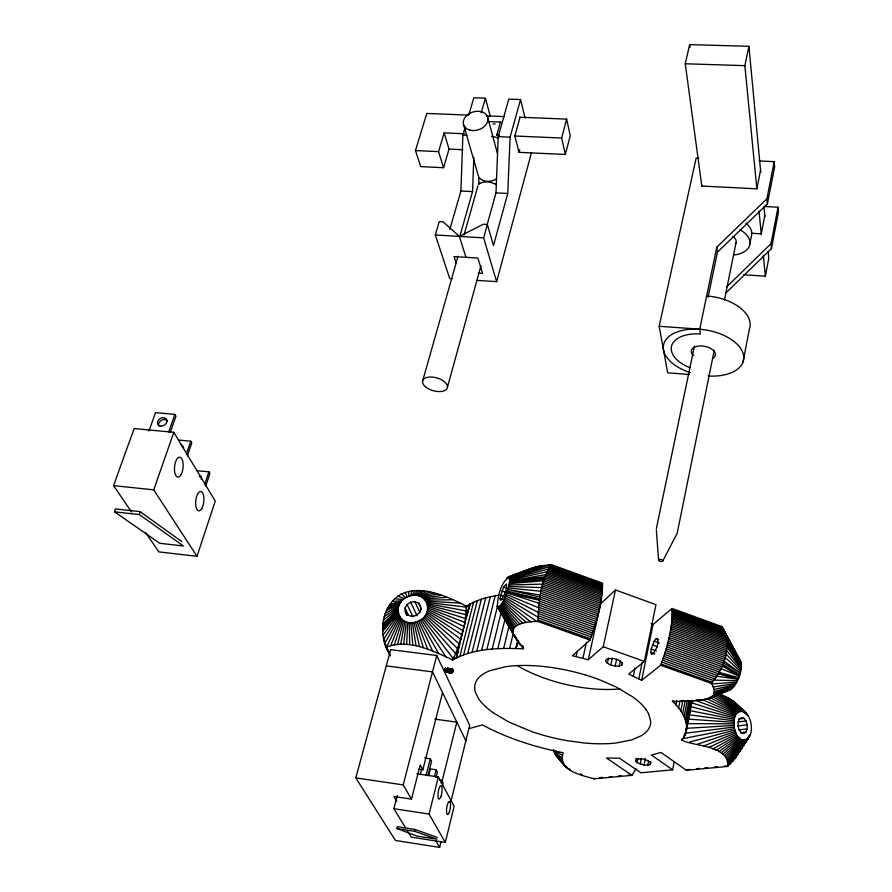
<?xml version="1.0" encoding="UTF-8"?>
<svg xmlns="http://www.w3.org/2000/svg" width="892" height="892" viewBox="0 0 892 892"><rect width="100%" height="100%" fill="white"/><g stroke="black" fill="none" stroke-linecap="round" stroke-linejoin="round"><path stroke-width="1.34" d="M497.491 606.783C501.973 607.396 503.567 599.101 505.586 595.867C507.503 590.013 510.558 583.669 509.254 577.414C501.259 580.915 497.067 597.83 497.491 606.783L515.23 637.624L523.66 648.796C499.788 647.871 474.087 647.96 452.668 659.968C432.252 650.524 408.737 638.505 385.913 647.246C380.929 633.353 381.196 616.785 389.971 604.43C407.588 578.484 444.93 594.797 466.349 606.281C476.105 599.915 487.634 596.96 499.007 595.131M408.77 596.436C427.391 588.72 435.642 616.138 417.01 621.59C398.378 629.295 390.161 601.888 408.77 596.436L408.781 591.563M465.747 617.955L470.117 603.984L458.956 644.693L456.448 657.85L465.067 622.605L466.349 606.281M590.025 640.055L538.043 621.501C538.712 602.067 540.139 581.16 551.401 564.625L602.524 583.201C602.524 602.769 596.603 621.813 590.025 640.055L572.441 655.776L588.296 659.734L603.237 646.733L615.491 589.969L655.966 604.664L644.37 661.407L628.737 674.084L641.649 680.328L660.671 665.276C667.238 647.124 672.969 627.957 672.033 608.456L721.896 626.574L740.471 661.139C742.813 670.974 738.342 682.781 730.793 689.371L708.025 698.726L702.45 700.042L687.888 701.257L672.401 701.391L672.958 700.554M747.15 728.965L747.195 724.884L746.024 721.004L743.961 718.35L741.564 717.636L739.446 719.063C737.082 723.468 737.862 729.355 741.408 732.901L743.828 733.592L745.924 732.142L747.15 728.965L738.977 729.846M748.667 737.706C736.58 747.24 729.623 721.427 736.681 713.466C748.801 704.223 755.557 729.723 748.667 737.706L735.064 758.312L727.638 766.451L686.372 770.275L661.028 752.458L651.428 755.033L672.624 769.818L674.196 761.623M449.836 229.4L460.908 191L462.892 135.093L465.234 127.099M459.726 236.703L472.548 191.613L473.819 157.471M487.11 224.806L495.974 192.85L498.227 136.654L508.808 99.09L520.549 99.536L525.109 118.079M452.5 278.717L449.735 278.538L435.329 234.964L439.21 221.684L443.19 221.918L459.391 236.402L483.319 224.238L487.355 224.472L493.488 245.545L507.76 193.475L510.09 137.167L520.549 99.536M406.685 644.269L407.722 622.259M721.896 626.574C732.522 645.184 724.661 668.298 711.348 683.361C714.425 687.62 716.343 695.515 710.043 697.912M636.085 768.726L631.926 775.326L593.972 778.85C581.84 775.137 557.433 770.956 563.142 752.725C535.144 747.184 507.581 738.431 482.36 724.917L469.348 728.541M727.638 766.451C729.478 744.976 694.612 746.727 681.756 740.137C692.794 727.794 682.949 710.366 672.401 701.391M515.23 637.624C505.786 623.33 529.09 621.245 538.043 621.501M650.859 652.531L651.182 649.108L654.193 641.192L656.088 638.784L657.571 638.393L657.95 643.567L656.724 647.748L653.011 653.947L651.528 654.304L650.859 652.531L654.761 653.925M403.708 644.158L406.273 621.858M499.988 598.532L503.567 587.081L506.4 584.026C507.202 589.523 504.393 595.165 501.494 599.725L500.334 600.216L499.988 598.532L502.586 599.457M414.568 831.277L414.892 829.415L397.208 826.683L396.884 828.534L417.01 836.094L436.924 839.194L414.568 831.277L396.884 828.534M676.682 701.123L676.002 705.037L676.772 701.067M683.751 737.461L684.231 734.83M400.698 644.225L404.901 621.311M686.595 725.062L691.244 700.599M684.989 735.164L686.784 725.731M688.055 719.008L688.568 716.309M689.081 713.622L690.363 706.888M685.903 732.767L692.047 700.376M686.472 730.28L692.125 700.51M743.549 274.792L765.358 276.174L768.793 258.312L768.146 251.377M726.066 292.832L771.468 248.556L778.437 212.173L778.025 207.212L764.31 206.487M682.636 713.868L685.201 700.488M684.153 716.744L687.286 700.32M685.312 719.576L688.958 700.454M686.126 722.353L690.274 700.554M743.025 361.985L749.414 328.97A40.33 23.125 10.3 0 0 706.654 295.999M678.567 708.003L679.86 701.29M680.774 710.957L682.837 700.231M771.468 248.556L771.023 243.661L778.025 207.212M708.092 297.203L717.436 252.202L767.399 203.9L766.93 198.771L774.211 161.642L759.148 160.95M764.79 215.63L761.233 233.815L751.856 233.28M767.399 203.9L774.646 166.849L774.211 161.642M749.514 245.601L751.365 236.28A23.582 14.517 9.7 0 0 745.946 223.145M636.163 758.267L635.617 760.987L637.089 762.638L644.08 765.057L647.748 765.191L648.562 761.099M647.748 765.191L650.212 764.466L650.747 761.746M640.177 764.132L641.27 758.691M701.803 186.049L756.851 188.814L760.553 170.283M644.08 765.057L645.44 758.256M637.089 762.638L637.903 758.557M641.649 680.328L653.033 624.523L672.033 608.456M714.224 350.433L677.184 533.304L662.801 560.957A2.152 0.992 11.5 0 1 659.366 561.035A2.152 0.992 11.5 0 1 659.935 559.407A2.152 0.992 11.5 0 1 662.801 560.957M724.46 299.935L736.067 242.613M638.828 678.845L642.173 662.511M633.32 676.169L635.004 667.996M656.378 528.488L694.444 345.962M689.951 367.671A32.569 18.163 10.5 0 1 671.709 345.583A32.569 18.163 10.5 0 1 700.454 334.021L699.729 329.193L716.778 247.195L766.93 198.771M459.558 642.998L456.448 657.85L459.268 643.846L425.607 614.811M756.862 188.914L744.853 65.651L748.934 46.295L689.661 44.6L685.257 63.767L701.826 186.216M619.226 666.068L621.914 665.086L622.504 663.347C618.948 658.664 611.522 657.237 606.214 659.5L605.657 661.251C608.612 665.477 614.421 666.246 619.226 666.068L620.353 660.727M621.914 665.086L622.471 662.41M615.168 666.045L616.584 659.378M607.352 663.269L608.489 657.928M610.83 665.019L612.246 658.352M689.26 374.528L667.662 372.823L659.166 326.282L696.15 158.062L698.882 158.185M588.296 659.734L600.55 603.839L615.491 589.969M582.9 658.285L586.423 642.318M139.397 514.561L140.055 511.618L115.258 508.919L114.589 511.852L159.735 543.284L183.384 545.982L139.397 514.561L114.589 511.852M576.098 656.601L577.291 651.283M522.21 648.696L522.857 645.975L523.258 647.603L521.809 645.228M509.667 648.361L513.223 633.554M518.486 641.047L515.866 648.451L517.773 640.489M503.645 648.439L509.176 625.604M497.814 648.685L504.995 619.193M450.917 801.529L469.671 725.308L436.757 655.486L390.674 649.655L355.808 777.902L395.457 840.465L439.622 847.4L440.949 842.003M492.194 649.086L501.048 612.971M407.622 831.21L411.245 837.142L445.286 842.449L454.139 806.335L438.362 776.921L416.887 773.788M481.635 650.391L495.172 595.767M486.798 649.655L497.658 605.601M496.242 183.953L496.086 184.566A12.131 7.125 15.3 0 0 479.595 183.719L479.751 183.105L478.447 184.388A6.188 1.739 -87 0 0 478.614 176.906L479.718 178.21A12.187 8.92 -16.1 0 0 496.231 179.047L496.353 179.571M442.075 781.247L456.827 722.141L434.817 719.142M442.41 785.361L443.068 782.697L441.852 780.422L439.6 780.099M476.729 651.272L490.31 596.77M436.043 777.467L437.392 772.093L436.155 769.763L430.446 768.937L428.74 775.661M467.743 653.479L481.368 599.234M445.286 842.449L429.041 814.062L438.362 776.921M472.091 652.297L485.705 597.93M441.183 783.098L441.852 780.422M397.587 644.503L403.619 620.62M459.904 656.256L473.574 602.267M463.673 654.795L477.32 600.684M434.46 776.497L436.155 769.763M477.922 185.926L464.052 234.93M448.966 672.657C455.154 674.341 452.445 668.387 447.951 668.866C438.284 667.551 451.887 677.898 449.981 668.677M449.401 672.724L450.415 668.755M449.813 672.78L450.828 668.799M453.303 659.556L458.956 644.693M466.326 608.4L466.984 605.835M450.226 672.813L451.24 668.833M450.627 672.836L451.631 668.855M450.995 672.824L452.01 668.844M451.352 672.802L452.367 668.822M451.675 672.758L452.356 670.104M451.976 672.702L452.657 670.048M426.108 775.326L430.312 758.824L424.536 757.999M452.244 672.613L452.924 669.959M452.478 672.523L453.158 669.87M452.679 672.401L453.348 669.747M428.048 775.148L431.583 761.211L430.312 758.824M396.762 801.25L393.896 796.489L411.48 799.12L420.232 764.968L422.864 769.751L418.85 769.172M444.573 670.55L445.253 667.896M444.74 670.751L445.42 668.097M444.952 670.951L445.632 668.298M445.197 671.152L445.877 668.498M445.476 671.341L446.156 668.688M445.788 671.531L446.468 668.877M446.123 671.709L446.803 669.067M420.322 774.479L421.615 769.406M446.491 671.888L447.505 667.907M446.87 672.055L447.884 668.075M447.271 672.2L448.286 668.219M422.864 769.751L442.543 692.638M447.684 672.334L448.698 668.364M448.107 672.457L449.122 668.487M448.542 672.568L449.557 668.587M405.447 827.664L393.874 808.709L397.297 795.541M518.888 152.32L565.361 154.472L570.244 135.673L566.632 119.127L519.557 117.209M411.48 799.12L403.195 784.904L436.757 655.486M565.361 154.472L561.67 138.037L566.632 119.127M477.32 280.378L496.632 281.66L531.509 152.565M519.757 149.666L519.033 152.331L514.851 135.985L520.047 117.22M447.45 387.195L481.011 265.571M496.632 281.66L483.642 237.863L487.355 224.472M422.507 381.486L458.009 256.249M499.475 136.387A13.77 8.742 16.6 0 0 497.323 135.372L496.766 135.194L500.457 122.081L501.025 122.26M481.189 112.894L485.438 98.198L473.819 97.763L468.746 115.09M468.345 115.113L426.811 113.418L415.46 150.558L420.678 166.603L443.547 167.729L449.055 149.087L444.16 132.897L464.353 133.778M465.557 619.394L470.117 603.984L465.669 618.658L427.825 606.437M443.547 167.729L438.563 151.64L444.16 132.897M681.756 740.137L682.168 738.799L734.551 728.519M394.286 645.016L402.437 619.817M145.574 532.479L158.843 551.903L196.976 556.296L215.262 501.07L173.817 432.319L134.135 428.539L113.563 485.627L131.514 511.908M204.669 484.612L208.951 471.868L197.02 470.664M205.662 486.263L209.932 473.518L208.951 471.868M515.866 648.451L518.497 640.634M186.305 454.195L190.765 441.217L178.556 440.035M187.353 455.923L191.802 442.956L190.765 441.217M196.976 556.296L153.736 489.853L173.817 432.319M168.766 431.817L174.865 414.401L155.509 412.617L148.964 430.992M170.294 432.386L175.947 416.23L174.865 414.401M410.287 595.956L412.059 590.972M593.972 778.85L594.228 778.181M390.674 645.819L401.367 618.881M635.617 760.987L636.174 759.605C641.014 758.01 647.425 759.103 650.803 763.095L650.212 764.466M739.278 750.562L735.064 758.312M452.668 659.968L453.972 656.925M386.626 646.99L400.43 617.844M384.742 643.522L399.627 616.718M405.035 608.021L407.064 604.508L410.654 602.189L414.825 601.676L418.493 603.115L420.645 606.125L420.723 609.905L418.694 613.428L415.103 615.77L410.9 616.272L407.243 614.811L405.091 611.789L405.035 608.021L408.581 615.402M383.716 639.241L398.98 615.502M734.473 759.092L747.998 738.531L732.789 761.266M411.836 595.622L415.148 590.627M737.004 755.279L749.815 735.655M741.631 747.106L744.775 742.512M747.128 739.055L750.272 734.462L747.095 738.933M738.163 753.038L749.28 736.736M730.158 764.132L747.262 739.223M727.772 766.016L746.481 739.769M686.372 770.275L689.672 769.294M383.036 635.115L398.468 614.209M728.117 763.641L745.645 740.159M728.05 761.623L744.787 740.393M727.627 759.861L743.906 740.46M382.69 631.146L398.122 612.86L382.646 627.232L397.943 611.477M382.679 630.912L398.122 612.86L382.646 628.392M726.902 758.289L743.003 740.371M413.397 595.432L418.125 590.504M725.887 756.851L742.099 740.115M382.746 625.437L397.921 610.061L382.891 623.619M726.445 287.101L771.023 243.661M724.594 755.491L741.196 739.702M722.999 754.197L740.315 739.122M721.071 752.937L739.457 738.409M414.958 595.388L421.069 590.571M383.404 620.107L398.066 608.645M718.762 751.677L738.643 737.539M384.196 616.707L398.378 607.229M716.008 750.384L737.862 736.547M416.497 595.488L424.046 590.827M529.357 569.509L536.226 566.732L551.401 564.625M385.255 613.428L398.835 605.824M712.697 749.046L737.138 735.432M417.991 595.744L427.101 591.273M708.683 747.596L736.469 734.216M386.57 610.273L399.449 604.464L387.34 608.779M708.025 698.726L730.793 689.371M703.743 746.013L735.867 732.889M711.638 696.986L731.496 688.947M705.527 699.439L730.135 689.639M702.45 700.042L704.97 699.049M711.281 696.585L715.072 695.102M720.123 693.129L727.694 690.163M712.853 695.916L732.221 688.368M419.43 596.146L430.312 591.92M508.262 577.024L533.371 567.568M507.827 577.224L531.119 568.494M508.652 576.99L536.226 566.732M698.648 700.554L701.235 699.584M507.336 577.592L528.064 569.988M713.712 694.678L732.968 687.632M388.711 606.382L401.121 601.899L390.094 604.241M508.986 577.124L539.816 565.985M506.812 578.105L524.284 571.962M693.898 700.956L697.834 699.584M509.254 577.414L544.388 565.305M400.218 603.148L388.143 607.274L401.121 601.899L389.971 604.43M697.544 744.207L735.354 731.496M714.213 693.229L733.726 686.762M509.455 577.871L550.252 564.703M420.801 596.681L433.768 592.801M509.588 578.495L550.063 566.52M680.083 701.413L682.703 700.655M714.336 691.534L734.484 685.758M689.572 742.077L734.908 730.024M509.655 579.254L548.58 569.007M714.024 689.505L735.242 684.643M509.655 580.168L547.186 571.683M422.083 597.35L437.548 593.949M601.442 598.186L544.666 577.648L509.588 581.205L545.882 574.537M713.199 687.03L735.989 683.406M423.265 598.142L441.808 595.421M509.455 582.364L544.666 577.648M685 733.291L734.283 726.969M509.588 581.205L545.045 576.723M738.52 718.963L743.961 718.35M737.851 721.918L746.024 721.004M737.651 725.932L747.195 724.884M740.471 732.733L745.924 732.142M672.624 769.818L640.857 772.795L619.594 758.245L606.448 758.01L631.926 775.326M599.692 777.668L602.423 777.411M609.247 776.776L611.979 776.531M618.803 775.895L621.534 775.639M628.358 775.003L631.09 774.747M696.607 768.659L699.373 768.391M704.925 767.878L707.691 767.622M714.626 766.975L717.391 766.719M724.326 766.072L727.103 765.815M424.336 599.067L446.702 597.328M711.704 683.952L736.714 682.079M392.313 601.398L402.147 600.729M686.283 728.34L734.116 725.408M508.975 585.007L542.592 584.093L600.271 604.91M425.283 600.093L452.523 599.781M687.442 723.635L734.038 723.847M713.979 680.105L737.416 680.663M685.257 63.767L744.853 65.651M508.641 586.457L541.689 587.594L599.536 608.444M486.341 115.849L504.337 116.584M488.281 121.568L500.457 122.081M496.766 135.194L499.52 135.316M514.717 135.985L561.67 138.037M462.892 135.093L466.806 135.272M498.227 136.654L510.09 137.167M449.055 149.087L462.837 149.722M415.46 150.558L438.563 151.64M460.908 191L472.548 191.613M495.974 192.85L507.76 193.475M426.097 601.219L459.648 603.037M435.329 234.964L483.642 237.863M478.391 273.086L482.55 273.353L477.878 258.067L454.061 256.561L456.113 262.917M688.49 719.142L734.049 722.319M659.166 326.282L699.729 329.193M508.25 587.962L540.898 591.251L598.699 612.079M113.563 485.627L153.736 489.853M728.954 689.672L729.522 689.739M394.844 598.677L403.284 599.647M426.755 602.423L466.371 607.151M386.258 665.9L432.497 671.877L465.858 740.806M689.404 714.838L734.161 720.814M716.722 676.247L738.074 679.191L718.484 673.404M355.808 777.902L403.195 784.904M393.874 808.709L429.041 814.062M427.279 603.706L466.315 610.942M539.102 603.349L506.767 592.712L539.627 599.023L596.759 619.55M690.218 710.69L734.372 719.365M506.767 592.712L539.493 600.294M507.314 591.106L539.627 599.023M427.636 605.044L466.092 614.778M690.954 706.676L734.662 717.993M719.119 672.445L738.688 677.675M738.074 679.191L718.272 673.716L664.473 654.438M690.285 702.372L735.053 716.7M538.478 611.477L593.225 631.079M663.849 656.367L717.19 675.467M538.355 613.618L592.567 633.008M663.202 658.285L716.02 677.184M538.266 615.759L591.898 634.937M662.533 660.192L714.804 678.89M538.155 617.9L591.206 636.866M661.853 662.109L713.567 680.585M538.121 620.074L590.504 638.784M661.15 664.005L712.217 682.246M660.671 665.276L711.348 683.361M603.237 646.733L644.37 661.407M414.892 829.415L437.225 837.41M540.597 593.169L598.253 613.919M668.677 639.274L724.828 659.489M597.774 615.781L540.206 595.076L507.804 589.523L539.961 597.049L597.283 617.665M668.242 641.136L724.293 661.307L740.204 672.992L723.59 663.079L667.762 643.009M656.088 638.784L658.686 639.72M667.272 644.894L722.921 664.886L739.758 674.553M503.567 587.081L507.459 588.475M654.193 641.192L659.389 643.054M539.426 601.063L596.224 621.456M666.759 646.789L722.074 666.659M539.147 603.092L595.666 623.374M666.212 648.696L721.26 668.454M501.85 590.95L505.742 592.355M652.398 644.961L657.594 646.823M538.98 605.166L595.087 625.292M665.655 650.602L720.301 670.204M665.075 652.52L719.353 671.977M538.768 607.251L594.485 627.221M500.546 595.142L504.437 596.536M651.182 649.108L656.378 650.97M538.634 609.37L593.86 629.15M545.291 576.176L601.676 596.592M671.709 621.936L726.634 641.816M671.531 623.541L726.835 643.545L741.308 664.64L726.456 639.921M601.197 599.825L544.165 579.209L509.243 583.647L543.585 580.77L600.907 601.487M671.319 625.181L726.857 645.262L741.252 667.116L726.913 647.023L671.085 626.842M543.139 582.431L600.606 603.182M670.817 628.548L726.79 648.763M670.528 630.276L726.701 650.558L741.107 668.498M542.191 585.843L599.915 606.672M670.215 632.027L726.434 652.308M669.87 633.811L726.199 654.115L740.873 669.937M541.344 589.422L599.134 610.251M669.502 635.606L725.776 655.888M669.1 637.434L725.397 657.705L740.572 671.442M551 565.26L602.557 583.992M672.1 609.247L722.375 627.511M550.297 566.23L602.557 585.208M672.167 610.485L723.122 628.994M549.662 567.29L602.546 586.479M672.2 611.767L723.758 630.488M548.993 568.382L602.501 587.795M672.222 613.094L724.371 632.015M548.346 569.542L602.423 589.155M672.2 614.465L724.917 633.588M547.721 570.769L602.334 590.56M672.155 615.881L725.386 635.182M547.064 572.028L602.212 592.009M672.089 617.342L725.82 636.81M546.473 573.366L602.055 593.503M671.988 618.836L726.144 638.449M545.826 574.727L601.877 595.02M671.866 620.364L726.467 640.133M745.89 712.92C738.175 704.769 729.656 696.875 718.517 693.965L740.594 710.857M695.95 700.454L735.521 715.507M397.743 596.079L404.533 598.666M739.1 660.058L740.471 661.139M427.859 607.853L465.067 622.605M721.16 668.688L739.256 676.114L722.921 664.886M506.199 594.306L538.69 607.775M702.506 699.663L736.067 714.425M427.736 609.281L464.286 626.619M707.512 698.927L736.681 713.466M505.586 595.867L538.367 612.414M651.182 623.53L653.033 624.523M709.887 697.377L737.372 712.641M427.435 610.708L463.316 630.733M504.961 597.395L538.144 617.264M722.397 666.001L739.256 676.114M712.485 696.306L738.108 711.961M554.456 750.384L562.551 755.413M426.978 612.113L462.168 634.959M714.258 695.058L738.899 711.437M492.942 712.552L508.552 721.896L531.632 731.563A90.337 34.643 12.9 0 0 544.332 735.521A90.059 34.532 12.9 0 0 566.286 740.538L583.781 742.936A89.824 34.442 12.9 0 0 592.277 743.56A90.282 34.621 12.9 0 0 604.464 743.761A90.326 34.643 12.9 0 0 615.725 743.058L631.781 739.881L641.482 735.632A89.534 34.331 12.9 0 0 646.622 731.552A89.958 34.487 12.9 0 0 650.714 721.438L648.596 713.611M504.303 598.866L536.884 621.557M716.912 694.712L739.736 711.069M140.055 511.618L181.745 541.567M426.376 613.484L460.818 639.319M558.682 758.01L555.471 754.643L553.296 749.67M503.645 600.249L530.963 622.036M722.464 695.414L741.486 710.801M553.72 751.019L562.294 758.233M742.155 710.779L748.187 715.886M580.469 773.71L582.498 775.427M725.731 696.764L742.378 710.913M401.166 593.749L405.882 597.796M728.441 698.068L743.281 711.18M739.435 707.579L747.474 714.782M502.988 601.554L526.358 622.616M730.704 699.361L744.173 711.615M746.704 713.79L734.161 701.982M732.6 700.655L745.043 712.195M424.715 616.071L457.507 648.54M554.233 752.302L562.428 760.519M502.33 602.747L522.723 623.285M568.806 768.525L570.657 770.521M554.813 753.517L562.885 762.437M501.683 603.828L519.846 624.032M559.596 759.047L563.242 763.173M565.985 766.261L568.728 769.35M423.678 617.253L455.5 653.457M555.471 754.643L567.089 768.157M556.976 756.572L565.695 766.908M556.195 755.658L564.524 765.559M501.059 604.776L517.583 624.879M422.529 618.346L453.248 658.664M500.457 605.579L515.81 625.827M499.899 606.237L514.494 626.886M499.364 606.738L513.569 628.091M726.712 642.463L741.308 664.64M421.269 619.338L445.844 656.768M726.835 643.545L741.319 665.822M498.884 607.073L513.023 629.462M478.569 698.614L475.592 692.705A89.958 34.487 12.9 0 1 475.949 681.822A90.315 34.632 12.9 0 1 479.372 677.106L481 675.657A89.724 34.398 12.9 0 1 489.686 670.773L505.318 666.759A90.304 34.621 12.9 0 1 525.232 665.454A89.791 34.431 12.9 0 1 552.694 667.662L557.511 668.431A89.958 34.487 12.9 0 1 585.999 675.166M498.45 607.251L512.878 631.034M497.178 605.668L507.013 622.304M508.418 624.679L510.514 628.247M511.919 630.622L513.324 632.997M514.729 635.372L516.836 638.94M518.241 641.315L520.348 644.883M498.07 607.262L513.145 632.863M435.608 840.52L439.622 847.4M497.301 606.304L517.293 640.835M725.753 636.409L741.207 663.559M419.92 620.219L438.596 653.557M726.445 636.52L729.734 642.463M733.692 649.577L739.624 660.258M724.728 632.907L741.04 662.611M740.081 660.615L722.241 627.188M723.356 629.44L740.795 661.808M385.489 646.009L390.54 655.743M385.913 647.246L390.295 655.687M383.56 638.427L384.809 640.857M383.939 640.322L385.188 642.719M384.396 642.218L386.849 646.968M384.898 644.102L389.38 652.732M405.682 613.016L406.875 615.469M407.064 604.508L412.951 616.84M410.654 602.189L417.077 615.781M418.493 620.966L432.687 651.115M414.825 601.676L420.043 612.804M418.493 603.115L421.358 609.292M405.202 592.455L407.298 597.049M417.01 621.59L427.703 649.231M459.391 236.402L465.947 257.309M415.471 622.07L423.388 647.748M463.795 125.281L478.447 176.203M487.433 116.517L497.435 153.48M485.438 98.198L490.388 116.651M413.91 622.404L419.541 646.6M412.338 622.594L416.04 645.697M716.778 247.195L717.436 252.202M689.661 44.6L690.029 47.354M759.014 211.081L761.311 234.629M763.34 255.402L765.358 276.174M748.934 46.295L760.742 172.39M763.987 207.033L764.901 216.734M410.766 622.638L412.784 645.028M656.322 529.826L658.597 560.243M409.227 622.527L409.684 644.559M180.942 444.662A4.917 3.869 -29.5 0 1 183.083 447.873M181.99 446.401A4.906 3.869 -29.5 0 1 183.618 447.661M199.373 475.213A4.783 3.813 -29.7 0 1 201.28 479.461M199.284 476.618A4.783 3.813 -29.7 0 1 200.365 476.863M159.066 426.331A5.018 3.914 -29.4 0 1 161.151 420.422A5.018 3.914 -29.4 0 1 167.573 421.024M690.263 372.622A40.72 22.701 10.5 0 1 672.981 333.809A40.72 22.701 10.5 0 1 739.078 346.319A40.72 22.701 10.5 0 1 708.092 376M739.903 229.779A23.649 14.45 9.7 0 1 749.748 244.787A23.649 14.45 9.7 0 1 734.194 254.922M732.845 236.525A9.857 6.021 9.7 0 1 735.264 244.029M693.497 355.718A12.209 6.813 10.5 0 1 695.582 346.732A12.209 6.813 10.5 0 1 711.905 349.196A12.209 6.813 10.5 0 1 712.574 358.584M491.603 136.398A8.507 5.397 16.6 0 1 497.836 138.327M493.075 124.044A8.474 5.43 16.6 0 1 495.138 123.932M620.085 688.88A83.313 34.086 12.8 0 1 517.661 665.778M492.908 712.552A89.958 34.487 12.9 0 1 478.536 698.603M586.033 675.166A89.557 34.342 12.9 0 1 599.558 679.771L615.959 686.907L632.807 696.92A90.304 34.621 12.9 0 1 646.087 709.53M645.986 709.541A89.824 34.442 12.9 0 1 648.517 713.656M440.96 796.511A6.779 1.851 -81.7 0 0 441.172 785.774A6.779 1.851 -81.7 0 0 437.95 795.006A6.779 1.851 -81.7 0 0 440.96 796.511M449.39 811.954A6.657 1.784 -81.6 0 0 449.613 801.44A6.657 1.784 -81.6 0 0 446.479 810.56A6.657 1.784 -81.6 0 0 449.39 811.954M181.165 474.477A10.024 4.282 -84.5 0 0 180.808 457.629A10.024 4.282 -84.5 0 0 174.453 469.404A10.024 4.282 -84.5 0 0 181.165 474.477M201.993 508.161A9.723 4.036 -84.1 0 0 201.703 491.882A9.723 4.036 -84.1 0 0 195.649 503.523A9.723 4.036 -84.1 0 0 201.993 508.161M160.75 426.053A5.029 3.914 -29.4 0 0 166.893 420.132A5.029 3.914 -29.4 0 0 159.021 419.407A5.029 3.914 -29.4 0 0 160.75 426.053M425.707 386.983A12.845 6.634 15.8 0 0 446.859 388.823A12.845 6.634 15.8 0 0 432.386 377.093A12.845 6.634 15.8 0 0 425.707 386.983M469.85 130.12A12.622 9.299 -17.6 0 0 487.969 118.892A12.622 9.299 -17.6 0 0 469.058 113.786A12.622 9.299 -17.6 0 0 469.85 130.12"/></g></svg>
